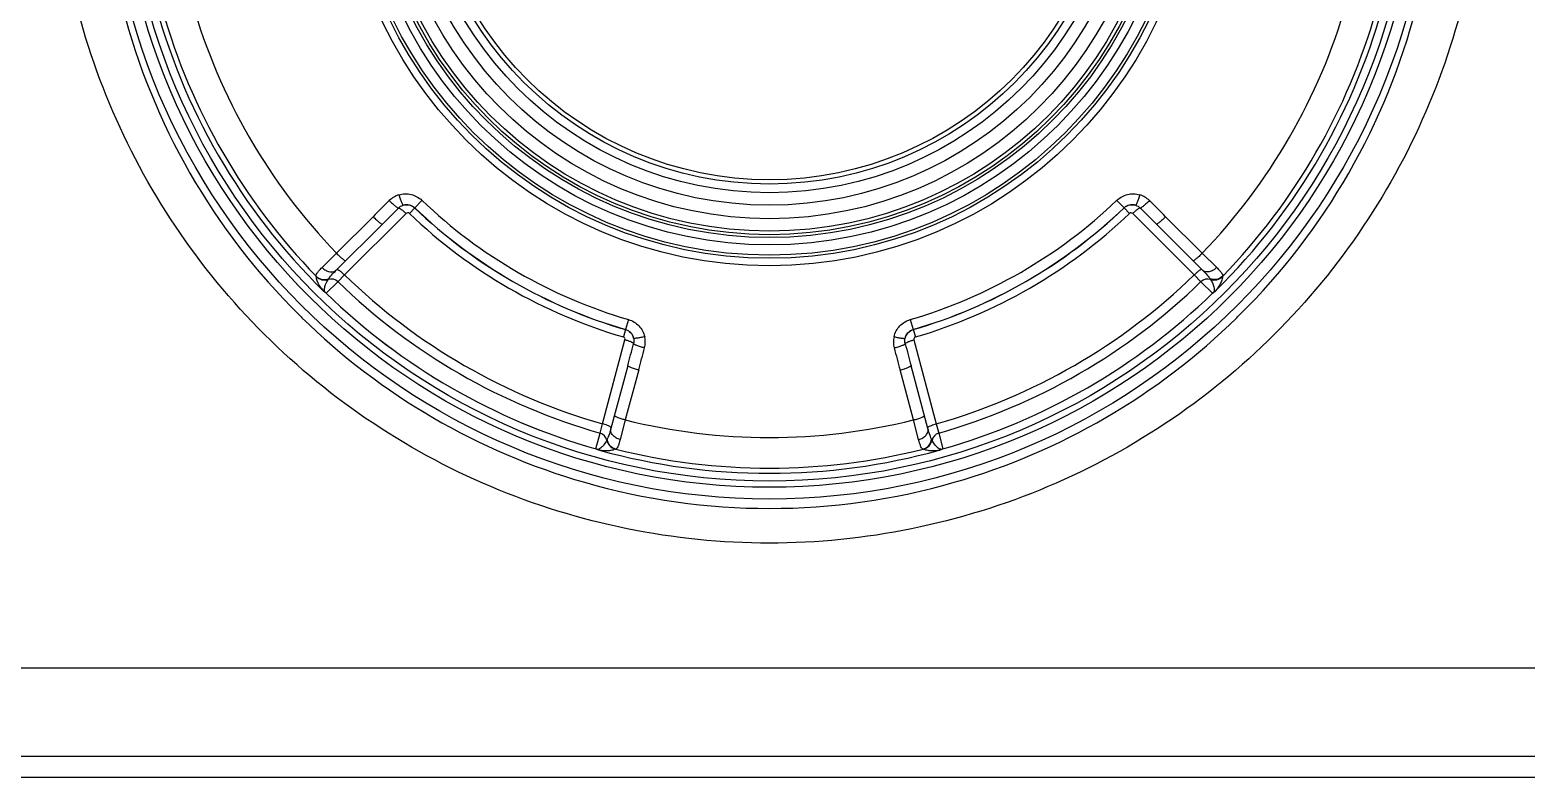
# Model space of a CAD drawing. Header units: millimetres. Extents: x -1538 to 3410, y -1646 to 2016.
# Drawn here: x 317 to 380.8, y -228.6 to -196.7 of the extents above; entities that cross this region are included whole.
import ezdxf

# ---------------------------------------------------------------- set-up
doc = ezdxf.new("R2010")
doc.units = ezdxf.units.MM
doc.header["$LTSCALE"] = 23.1
doc.layers.get('0').update_dxf_attribs({"linetype": 'CONTINUOUS'})

msp = doc.modelspace()

# ---------------------------------------------------------------- linework, layer by layer
at = {"linetype": 'Continuous'}
for p, q in [((333.394, -204.275), (333.168, -204.511)), ((333.397, -204.272), (333.394, -204.275)), ((333.704, -203.951), (333.397, -204.272)), ((363.365, -203.951), (363.671, -204.272)), ((363.675, -204.275), (363.671, -204.272)), ((363.675, -204.275), (363.9, -204.511)), ((330.048, -206.93), (332.015, -204.963)), ((330.059, -206.21), (331.621, -204.648)), ((333.028, -204.514), (330.404, -207.138)), ((366.664, -207.138), (364.041, -204.514)), ((365.054, -204.963), (367.02, -206.93)), ((365.447, -204.648), (367.01, -206.21)), ((329.443, -206.818), (330.059, -206.21)), ((367.01, -206.21), (367.626, -206.818)), ((330.112, -207.423), (329.62, -207.915)), ((330.404, -207.138), (330.112, -207.423)), ((366.956, -207.423), (366.664, -207.138)), ((367.449, -207.915), (366.956, -207.423)), ((329.489, -207.81), (329.489, -207.81)), ((329.563, -207.87), (329.585, -207.886)), ((329.563, -207.87), (329.563, -207.87)), ((329.585, -207.886), (329.619, -207.916)), ((329.62, -207.915), (329.619, -207.916)), ((367.449, -207.915), (367.449, -207.916)), ((367.505, -207.87), (367.506, -207.87)), ((367.506, -207.87), (367.579, -207.81)), ((367.579, -207.81), (367.579, -207.81)), ((342.519, -209.041), (342.395, -209.467)), ((354.549, -209.041), (354.674, -209.467)), ((341.41, -213.492), (342.37, -209.908)), ((342.394, -209.471), (342.302, -209.785)), ((342.394, -209.471), (342.395, -209.467)), ((354.674, -209.467), (354.675, -209.471)), ((354.675, -209.471), (354.766, -209.785)), ((354.698, -209.908), (355.659, -213.492)), ((342.488, -211.01), (341.768, -213.696)), ((342.957, -211.193), (342.385, -213.327)), ((354.683, -213.327), (354.111, -211.193)), ((355.301, -213.696), (354.581, -211.01)), ((341.128, -214.56), (341.309, -213.887)), ((341.309, -213.887), (341.41, -213.492)), ((342.385, -213.327), (342.167, -214.165)), ((354.902, -214.165), (354.683, -213.327)), ((355.659, -213.492), (355.76, -213.887)), ((355.76, -213.887), (355.94, -214.56)), ((341.128, -214.56), (341.128, -214.56)), ((355.94, -214.56), (355.94, -214.56)), ((341.196, -214.586), (341.284, -214.62)), ((341.196, -214.586), (341.196, -214.586)), ((341.284, -214.62), (341.284, -214.62)), ((355.784, -214.62), (355.784, -214.62)), ((355.872, -214.586), (355.873, -214.586)), ((454.316, -223.926), (-17.248, -223.926)), ((454.316, -227.702), (-17.248, -227.702)), ((222.426, -228.574), (569.642, -228.574))]:
    msp.add_line(p, q, dxfattribs=at)
for points in [[(329.489, -207.81), (329.499, -207.82), (329.563, -207.87)], [(367.449, -207.916), (367.483, -207.886), (367.506, -207.87)], [(341.128, -214.56), (341.171, -214.575), (341.196, -214.586)], [(355.873, -214.586), (355.898, -214.575), (355.94, -214.56)], [(355.784, -214.62), (355.797, -214.616), (355.873, -214.586)]]:
    msp.add_lwpolyline(points, dxfattribs=at)
for radius in [28.259, 27.759, 27.493, 18.3, 17.98, 17.85, 17.411, 17.096, 16.974, 16.824, 16.292, 15.714, 15.182, 14.813, 14.63]:
    msp.add_circle((348.534, -188.443), radius, dxfattribs=at)
for centre, radius, start, end in [((348.534, -188.443), 27.162, 194.51942, 225.48058), ((348.534, -188.443), 27.162, 314.51942, 345.48058), ((348.538, -188.584), 28.522, 194.46796, 225.26135), ((348.534, -188.443), 26.94, 195.91063, 224.08937), ((348.534, -188.443), 25.632, 196.12013, 223.87987), ((348.534, -188.443), 25.632, 316.12013, 343.87987), ((348.534, -188.443), 26.94, 315.91063, 344.08937), ((348.53, -188.584), 28.522, 314.73908, 345.53249), ((450.455, -323.471), 168.049, 134.67055, 135.00269), ((595.937, -468.885), 373.242, 134.85168, 135.00012), ((333.007, -204.664), 0.989, 106.64452, 134.67134), ((333.048, -204.637), 0.5, 46.28699, 106.54348), ((348.534, -188.443), 21.906, 226.27873, 253.72127), ((348.534, -188.443), 21.901, 226.27901, 253.72099), ((348.534, -188.443), 21.457, 226.27901, 253.72099), ((348.534, -188.443), 21.457, 286.27901, 313.72099), ((348.534, -188.443), 21.901, 286.27901, 313.72099), ((348.534, -188.443), 21.906, 286.27873, 313.72127), ((364.02, -204.637), 0.5, 73.45674, 133.713), ((364.061, -204.664), 0.989, 45.32838, 73.35575), ((101.125, -468.891), 373.251, 44.99988, 45.14832), ((246.617, -323.467), 168.043, 44.99731, 45.32945), ((348.534, -188.443), 22.233, 226.27873, 253.72127), ((348.534, -188.443), 22.233, 286.27873, 313.72127), ((329.553, -206.854), 0.5, 224.15013, 288.19029), ((329.833, -207.71), 0.4, 45.82059, 108.07365), ((348.534, -188.443), 26.45, 225.85363, 254.14637), ((348.534, -188.443), 26.042, 225.87764, 254.12236), ((348.534, -188.443), 26.042, 285.87764, 314.12236), ((348.534, -188.443), 26.45, 285.85363, 314.14637), ((367.235, -207.71), 0.4, 71.92193, 134.17887), ((367.515, -206.854), 0.5, 251.81989, 315.85183), ((330.795, -206.693), 1.718, 217.25881, 220.56233), ((329.829, -207.462), 0.486, 225.67163, 228.55375), ((329.83, -207.462), 0.487, 228.55672, 236.84319), ((329.342, -208.201), 0.398, 51.06181, 56.30173), ((329.343, -208.201), 0.398, 45.83434, 51.05948), ((348.534, -188.443), 27.147, 225.83205, 254.16795), ((348.534, -188.443), 27.146, 225.83205, 254.16795), ((348.534, -188.443), 27.146, 285.83205, 314.16795), ((348.534, -188.443), 27.147, 285.83205, 314.16795), ((367.726, -208.201), 0.399, 123.70444, 134.15472), ((367.239, -207.462), 0.487, 303.15663, 314.32655), ((367.315, -207.793), 0.205, 338.04804, 339.07444), ((348.573, -188.547), 28.572, 225.26302, 225.59906), ((348.535, -188.585), 28.519, 225.60019, 253.93081), ((348.533, -188.585), 28.519, 286.06963, 314.40025), ((348.496, -188.547), 28.572, 314.4014, 314.73744), ((342.254, -209.951), 0.5, 13.45664, 73.713), ((-18.045, -114.405), 373.251, 344.99988, 345.14832), ((342.25, -210.001), 0.989, 345.32935, 13.35477), ((354.818, -210.001), 0.989, 166.64466, 194.67121), ((354.815, -209.951), 0.5, 106.287, 166.54338), ((715.105, -114.407), 373.242, 194.85168, 195.00012), ((180.642, -167.692), 168.043, 344.99731, 345.32945), ((516.432, -167.691), 168.049, 194.67055, 195.00269), ((341.2, -214.272), 0.4, 11.92193, 74.17887), ((348.534, -188.443), 25.632, 256.12013, 283.87987), ((355.869, -214.272), 0.4, 105.82059, 168.07365), ((341.019, -214.943), 0.399, 63.70444, 74.15472), ((342.08, -214.087), 0.5, 191.81989, 255.85183), ((354.988, -214.087), 0.5, 284.15013, 348.19029), ((356.049, -214.943), 0.399, 105.84607, 116.29478), ((341.167, -214.383), 0.205, 278.04802, 279.07633), ((341.416, -214.151), 0.487, 243.15663, 254.32656), ((341.166, -214.377), 0.211, 279.08216, 281.21805), ((348.534, -188.443), 27.162, 254.51942, 285.48058), ((348.534, -188.443), 26.94, 255.91063, 284.08937), ((355.653, -214.152), 0.486, 285.67163, 288.55375), ((355.653, -214.151), 0.487, 288.55672, 296.84319), ((355.901, -214.382), 0.206, 260.45295, 261.94951), ((348.534, -188.59), 28.514, 253.92972, 286.07071)]:
    msp.add_arc(centre, radius, start, end, dxfattribs=at)
for points, knots in [([(379.051, -187.926), (379.06, -189.893), (378.695, -193.844), (377.015, -199.556), (374.248, -204.862), (370.483, -209.555), (365.839, -213.446), (358.72, -217.337), (348.534, -219.419), (338.348, -217.337), (331.229, -213.446), (326.586, -209.555), (322.82, -204.862), (320.053, -199.556), (318.373, -193.844), (318.009, -189.893), (318.018, -187.926)], [0, 0, 0, 0, 0.061537, 0.123239, 0.185206, 0.247553, 0.310319, 0.373488, 0.5, 0.626512, 0.689681, 0.752447, 0.814794, 0.87676, 0.938463, 1, 1, 1, 1]), ([(332.724, -203.717), (332.808, -203.692), (332.983, -203.663), (333.248, -203.69), (333.497, -203.785), (333.64, -203.89), (333.704, -203.951)], [0, 0, 0, 0, 0.249466, 0.499331, 0.749551, 1, 1, 1, 1]), ([(363.365, -203.951), (363.428, -203.89), (363.572, -203.785), (363.821, -203.69), (364.085, -203.663), (364.261, -203.692), (364.345, -203.717)], [0, 0, 0, 0, 0.250446, 0.500668, 0.750532, 1, 1, 1, 1]), ([(332.312, -203.961), (332.355, -204.004), (332.418, -204.066), (332.502, -204.142), (332.558, -204.19), (332.607, -204.229), (332.647, -204.258), (332.675, -204.274), (332.693, -204.281), (332.699, -204.28)], [0, 0, 0, 0, 0.361246, 0.52648, 0.673613, 0.797802, 0.895147, 0.96263, 1, 1, 1, 1]), ([(332.699, -204.28), (332.705, -204.278), (332.722, -204.28), (332.764, -204.296), (332.833, -204.342), (332.927, -204.418), (332.993, -204.48), (333.028, -204.514)], [0, 0, 0, 0, 0.044984, 0.115733, 0.337115, 0.644949, 1, 1, 1, 1]), ([(332.724, -203.717), (332.741, -203.774), (332.768, -203.857), (332.806, -203.961), (332.832, -204.027), (332.855, -204.08), (332.875, -204.121), (332.89, -204.145), (332.901, -204.157), (332.906, -204.157)], [0, 0, 0, 0, 0.37472, 0.543351, 0.691506, 0.814322, 0.907971, 0.96962, 1, 1, 1, 1]), ([(332.906, -204.157), (332.989, -204.132), (333.172, -204.124), (333.334, -204.211), (333.397, -204.272)], [0, 0, 0, 0, 0.495921, 1, 1, 1, 1]), ([(363.671, -204.272), (363.735, -204.211), (363.897, -204.124), (364.08, -204.132), (364.163, -204.157)], [0, 0, 0, 0, 0.50408, 1, 1, 1, 1]), ([(364.369, -204.28), (364.364, -204.278), (364.347, -204.28), (364.304, -204.296), (364.235, -204.342), (364.141, -204.418), (364.075, -204.48), (364.041, -204.514)], [0, 0, 0, 0, 0.044983, 0.115731, 0.33711, 0.644943, 1, 1, 1, 1]), ([(364.345, -203.717), (364.327, -203.774), (364.3, -203.857), (364.263, -203.961), (364.237, -204.027), (364.214, -204.08), (364.194, -204.121), (364.179, -204.145), (364.167, -204.157), (364.163, -204.157)], [0, 0, 0, 0, 0.374727, 0.543359, 0.691512, 0.814326, 0.907972, 0.969619, 1, 1, 1, 1]), ([(364.757, -203.961), (364.714, -204.004), (364.65, -204.066), (364.566, -204.142), (364.51, -204.19), (364.462, -204.229), (364.422, -204.258), (364.393, -204.274), (364.376, -204.281), (364.369, -204.28)], [0, 0, 0, 0, 0.361252, 0.526487, 0.673621, 0.79781, 0.895154, 0.962634, 1, 1, 1, 1]), ([(331.621, -204.648), (331.666, -204.693), (331.733, -204.757), (331.822, -204.836), (331.879, -204.885), (331.928, -204.923), (331.968, -204.949), (331.993, -204.963), (332.011, -204.967), (332.015, -204.963)], [0, 0, 0, 0, 0.376088, 0.546397, 0.695929, 0.819241, 0.912118, 0.97163, 1, 1, 1, 1]), ([(333.168, -204.511), (333.15, -204.494), (333.097, -204.473), (333.045, -204.496), (333.028, -204.514)], [0, 0, 0, 0, 0.502184, 1, 1, 1, 1]), ([(364.041, -204.514), (364.023, -204.496), (363.972, -204.473), (363.919, -204.494), (363.9, -204.511)], [0, 0, 0, 0, 0.497816, 1, 1, 1, 1]), ([(365.447, -204.648), (365.402, -204.693), (365.335, -204.757), (365.247, -204.836), (365.189, -204.885), (365.14, -204.923), (365.1, -204.949), (365.075, -204.963), (365.057, -204.967), (365.054, -204.963)], [0, 0, 0, 0, 0.376088, 0.546397, 0.695929, 0.819241, 0.912118, 0.97163, 1, 1, 1, 1]), ([(330.059, -206.21), (330.104, -206.256), (330.171, -206.32), (330.259, -206.399), (330.317, -206.447), (330.366, -206.485), (330.406, -206.512), (330.431, -206.526), (330.449, -206.529), (330.452, -206.526)], [0, 0, 0, 0, 0.376102, 0.54641, 0.695938, 0.819247, 0.912119, 0.971629, 1, 1, 1, 1]), ([(367.01, -206.21), (366.965, -206.256), (366.898, -206.32), (366.81, -206.399), (366.752, -206.447), (366.703, -206.485), (366.663, -206.512), (366.638, -206.526), (366.62, -206.529), (366.617, -206.526)], [0, 0, 0, 0, 0.37609, 0.546395, 0.695922, 0.819232, 0.912109, 0.971624, 1, 1, 1, 1]), ([(329.185, -207.188), (329.181, -207.182), (329.179, -207.166), (329.191, -207.121), (329.236, -207.046), (329.324, -206.939), (329.399, -206.862), (329.443, -206.818)], [0, 0, 0, 0, 0.040574, 0.101729, 0.299252, 0.60089, 1, 1, 1, 1]), ([(329.443, -206.818), (329.488, -206.865), (329.589, -206.943), (329.757, -207.009), (329.922, -207.012), (330.015, -206.963), (330.048, -206.93)], [0, 0, 0, 0, 0.28904, 0.557234, 0.792097, 1, 1, 1, 1]), ([(330.071, -206.907), (330.074, -206.903), (330.09, -206.901), (330.132, -206.915), (330.165, -206.936), (330.19, -206.953)], [0, 0, 0, 0, 0.121915, 0.322176, 1, 1, 1, 1]), ([(366.998, -206.907), (366.994, -206.903), (366.978, -206.901), (366.937, -206.915), (366.904, -206.936), (366.879, -206.953)], [0, 0, 0, 0, 0.121914, 0.322173, 1, 1, 1, 1]), ([(367.626, -206.818), (367.58, -206.865), (367.48, -206.943), (367.311, -207.009), (367.147, -207.012), (367.053, -206.963), (367.02, -206.93)], [0, 0, 0, 0, 0.28904, 0.557235, 0.792098, 1, 1, 1, 1]), ([(367.626, -206.818), (367.67, -206.862), (367.745, -206.939), (367.832, -207.046), (367.878, -207.121), (367.89, -207.166), (367.887, -207.182), (367.884, -207.188)], [0, 0, 0, 0, 0.399102, 0.700743, 0.898243, 0.959407, 1, 1, 1, 1]), ([(329.195, -207.203), (329.194, -207.201), (329.19, -207.196), (329.187, -207.191), (329.185, -207.188)], [0, 0, 0, 0, 0.32785, 1, 1, 1, 1]), ([(329.185, -207.188), (329.252, -207.257), (329.435, -207.357), (329.642, -207.334), (329.732, -207.296)], [0, 0, 0, 0, 0.498106, 1, 1, 1, 1]), ([(329.427, -207.733), (329.349, -207.63), (329.246, -207.46), (329.198, -207.268), (329.195, -207.203)], [0, 0, 0, 0, 0.664893, 1, 1, 1, 1]), ([(329.566, -207.634), (329.574, -207.606), (329.61, -207.499), (329.665, -207.399), (329.709, -207.329)], [0, 0, 0, 0, 0.261991, 1, 1, 1, 1]), ([(329.709, -207.329), (329.71, -207.328), (329.718, -207.317), (329.725, -207.306), (329.732, -207.296)], [0, 0, 0, 0, 0.119525, 1, 1, 1, 1]), ([(329.732, -207.296), (329.745, -207.276), (329.781, -207.227), (329.883, -207.101), (329.977, -207.001), (330.048, -206.93)], [0, 0, 0, 0, 0.151121, 0.375718, 1, 1, 1, 1]), ([(330.19, -206.953), (330.225, -206.978), (330.299, -207.037), (330.368, -207.102), (330.404, -207.138)], [0, 0, 0, 0, 0.46031, 1, 1, 1, 1]), ([(366.879, -206.953), (366.843, -206.978), (366.769, -207.037), (366.7, -207.102), (366.664, -207.138)], [0, 0, 0, 0, 0.460309, 1, 1, 1, 1]), ([(367.02, -206.93), (367.092, -207.001), (367.186, -207.101), (367.287, -207.227), (367.324, -207.276), (367.337, -207.296)], [0, 0, 0, 0, 0.624296, 0.848836, 1, 1, 1, 1]), ([(367.884, -207.188), (367.816, -207.257), (367.634, -207.357), (367.427, -207.334), (367.337, -207.296)], [0, 0, 0, 0, 0.498105, 1, 1, 1, 1]), ([(367.337, -207.296), (367.34, -207.3), (367.347, -207.312), (367.354, -207.323), (367.359, -207.329)], [0, 0, 0, 0, 0.375999, 1, 1, 1, 1]), ([(367.359, -207.329), (367.389, -207.376), (367.445, -207.475), (367.488, -207.581), (367.503, -207.637)], [0, 0, 0, 0, 0.486731, 1, 1, 1, 1]), ([(367.874, -207.203), (367.871, -207.272), (367.838, -207.395), (367.74, -207.601), (367.647, -207.731), (367.579, -207.81)], [0, 0, 0, 0, 0.30625, 0.54501, 1, 1, 1, 1]), ([(367.884, -207.188), (367.881, -207.191), (367.878, -207.196), (367.874, -207.201), (367.874, -207.203)], [0, 0, 0, 0, 0.67233, 1, 1, 1, 1]), ([(329.547, -207.798), (329.547, -207.792), (329.545, -207.772), (329.546, -207.752), (329.547, -207.737)], [0, 0, 0, 0, 0.26621, 1, 1, 1, 1]), ([(329.547, -207.737), (329.548, -207.728), (329.552, -207.694), (329.559, -207.659), (329.566, -207.634)], [0, 0, 0, 0, 0.263094, 1, 1, 1, 1]), ([(329.555, -207.843), (329.553, -207.839), (329.55, -207.824), (329.548, -207.809), (329.547, -207.798)], [0, 0, 0, 0, 0.273346, 1, 1, 1, 1]), ([(329.563, -207.87), (329.562, -207.867), (329.559, -207.858), (329.556, -207.849), (329.555, -207.843)], [0, 0, 0, 0, 0.275051, 1, 1, 1, 1]), ([(367.503, -207.637), (367.507, -207.653), (367.525, -207.727), (367.528, -207.81), (367.506, -207.866)], [0, 0, 0, 0, 0.211204, 1, 1, 1, 1]), ([(342.519, -209.041), (342.604, -209.065), (342.767, -209.137), (342.973, -209.305), (343.129, -209.521), (343.192, -209.687), (343.212, -209.772)], [0, 0, 0, 0, 0.250446, 0.500669, 0.750533, 1, 1, 1, 1]), ([(353.856, -209.772), (353.876, -209.687), (353.939, -209.521), (354.095, -209.305), (354.302, -209.137), (354.465, -209.065), (354.549, -209.041)], [0, 0, 0, 0, 0.249467, 0.49933, 0.749553, 1, 1, 1, 1]), ([(342.37, -209.908), (342.377, -209.883), (342.371, -209.827), (342.327, -209.792), (342.302, -209.785)], [0, 0, 0, 0, 0.497816, 1, 1, 1, 1]), ([(342.737, -210.075), (342.736, -210.069), (342.726, -210.056), (342.69, -210.027), (342.616, -209.99), (342.504, -209.947), (342.417, -209.92), (342.37, -209.908)], [0, 0, 0, 0, 0.044982, 0.115729, 0.337107, 0.644942, 1, 1, 1, 1]), ([(342.395, -209.467), (342.479, -209.491), (342.636, -209.588), (342.72, -209.751), (342.74, -209.835)], [0, 0, 0, 0, 0.504081, 1, 1, 1, 1]), ([(343.207, -210.251), (343.148, -210.236), (343.063, -210.212), (342.955, -210.177), (342.885, -210.153), (342.827, -210.13), (342.783, -210.11), (342.754, -210.093), (342.739, -210.081), (342.737, -210.075)], [0, 0, 0, 0, 0.361252, 0.526487, 0.673621, 0.79781, 0.895154, 0.962634, 1, 1, 1, 1]), ([(343.212, -209.772), (343.154, -209.786), (343.069, -209.804), (342.96, -209.823), (342.89, -209.834), (342.832, -209.841), (342.787, -209.844), (342.759, -209.843), (342.742, -209.839), (342.74, -209.835)], [0, 0, 0, 0, 0.374726, 0.543358, 0.691511, 0.814325, 0.907972, 0.969619, 1, 1, 1, 1]), ([(353.856, -209.772), (353.915, -209.786), (354, -209.804), (354.109, -209.823), (354.178, -209.834), (354.236, -209.841), (354.281, -209.844), (354.31, -209.843), (354.326, -209.839), (354.329, -209.835)], [0, 0, 0, 0, 0.37472, 0.543351, 0.691506, 0.814322, 0.907971, 0.96962, 1, 1, 1, 1]), ([(353.862, -210.251), (353.921, -210.236), (354.006, -210.212), (354.114, -210.177), (354.183, -210.153), (354.241, -210.13), (354.286, -210.11), (354.315, -210.093), (354.33, -210.081), (354.332, -210.075)], [0, 0, 0, 0, 0.361246, 0.52648, 0.673613, 0.797802, 0.895147, 0.96263, 1, 1, 1, 1]), ([(354.329, -209.835), (354.348, -209.751), (354.433, -209.588), (354.589, -209.491), (354.674, -209.467)], [0, 0, 0, 0, 0.495921, 1, 1, 1, 1]), ([(354.332, -210.075), (354.333, -210.069), (354.342, -210.056), (354.378, -210.027), (354.452, -209.99), (354.565, -209.947), (354.652, -209.92), (354.698, -209.908)], [0, 0, 0, 0, 0.044984, 0.115733, 0.337115, 0.644949, 1, 1, 1, 1]), ([(354.766, -209.785), (354.742, -209.792), (354.698, -209.827), (354.692, -209.883), (354.698, -209.908)], [0, 0, 0, 0, 0.502184, 1, 1, 1, 1]), ([(342.957, -211.193), (342.896, -211.176), (342.806, -211.151), (342.694, -211.113), (342.623, -211.088), (342.566, -211.064), (342.523, -211.043), (342.498, -211.028), (342.486, -211.014), (342.488, -211.01)], [0, 0, 0, 0, 0.376088, 0.546397, 0.695929, 0.819241, 0.912118, 0.97163, 1, 1, 1, 1]), ([(354.111, -211.193), (354.173, -211.176), (354.262, -211.151), (354.374, -211.113), (354.445, -211.088), (354.502, -211.064), (354.545, -211.043), (354.57, -211.028), (354.582, -211.014), (354.581, -211.01)], [0, 0, 0, 0, 0.376088, 0.546397, 0.695929, 0.819241, 0.912118, 0.97163, 1, 1, 1, 1]), ([(342.385, -213.327), (342.324, -213.311), (342.234, -213.285), (342.122, -213.248), (342.051, -213.222), (341.994, -213.199), (341.951, -213.177), (341.927, -213.163), (341.914, -213.149), (341.916, -213.144)], [0, 0, 0, 0, 0.37609, 0.546395, 0.695922, 0.819232, 0.912109, 0.971624, 1, 1, 1, 1]), ([(354.683, -213.327), (354.745, -213.311), (354.834, -213.285), (354.946, -213.248), (355.017, -213.222), (355.074, -213.199), (355.117, -213.177), (355.142, -213.163), (355.154, -213.149), (355.153, -213.144)], [0, 0, 0, 0, 0.376102, 0.54641, 0.695938, 0.819247, 0.912119, 0.971629, 1, 1, 1, 1]), ([(341.754, -213.631), (341.738, -213.617), (341.694, -213.592), (341.58, -213.542), (341.481, -213.511), (341.41, -213.492)], [0, 0, 0, 0, 0.168719, 0.404331, 1, 1, 1, 1]), ([(341.768, -213.696), (341.742, -213.793), (341.702, -213.925), (341.644, -214.076), (341.62, -214.132), (341.609, -214.153)], [0, 0, 0, 0, 0.624296, 0.848836, 1, 1, 1, 1]), ([(341.776, -213.665), (341.777, -213.66), (341.772, -213.645), (341.761, -213.636), (341.754, -213.631)], [0, 0, 0, 0, 0.378411, 1, 1, 1, 1]), ([(342.167, -214.165), (342.104, -214.148), (341.986, -214.101), (341.845, -213.987), (341.76, -213.846), (341.756, -213.741), (341.768, -213.696)], [0, 0, 0, 0, 0.28904, 0.557235, 0.792098, 1, 1, 1, 1]), ([(354.902, -214.165), (354.965, -214.148), (355.083, -214.101), (355.224, -213.988), (355.309, -213.847), (355.313, -213.741), (355.301, -213.696)], [0, 0, 0, 0, 0.28904, 0.557234, 0.792097, 1, 1, 1, 1]), ([(355.292, -213.665), (355.291, -213.66), (355.297, -213.645), (355.308, -213.636), (355.315, -213.631)], [0, 0, 0, 0, 0.378412, 1, 1, 1, 1]), ([(355.46, -214.153), (355.449, -214.132), (355.425, -214.076), (355.367, -213.925), (355.327, -213.793), (355.301, -213.696)], [0, 0, 0, 0, 0.151121, 0.375718, 1, 1, 1, 1]), ([(355.315, -213.631), (355.331, -213.617), (355.375, -213.592), (355.488, -213.542), (355.587, -213.511), (355.659, -213.492)], [0, 0, 0, 0, 0.16872, 0.404333, 1, 1, 1, 1]), ([(341.591, -214.189), (341.552, -214.264), (341.483, -214.376), (341.357, -214.514), (341.264, -214.573), (341.207, -214.584)], [0, 0, 0, 0, 0.448045, 0.691092, 1, 1, 1, 1]), ([(341.609, -214.153), (341.606, -214.158), (341.6, -214.17), (341.594, -214.182), (341.591, -214.189)], [0, 0, 0, 0, 0.375999, 1, 1, 1, 1]), ([(341.976, -214.573), (341.882, -214.549), (341.704, -214.441), (341.621, -214.25), (341.609, -214.153)], [0, 0, 0, 0, 0.498105, 1, 1, 1, 1]), ([(342.167, -214.165), (342.151, -214.224), (342.122, -214.328), (342.073, -214.457), (342.031, -214.534), (341.998, -214.567), (341.982, -214.573), (341.976, -214.573)], [0, 0, 0, 0, 0.399102, 0.700743, 0.898243, 0.959407, 1, 1, 1, 1]), ([(355.092, -214.573), (355.086, -214.573), (355.071, -214.567), (355.038, -214.534), (354.996, -214.457), (354.947, -214.328), (354.917, -214.224), (354.902, -214.165)], [0, 0, 0, 0, 0.040574, 0.101729, 0.299252, 0.60089, 1, 1, 1, 1]), ([(355.092, -214.573), (355.186, -214.549), (355.364, -214.441), (355.448, -214.25), (355.46, -214.153)], [0, 0, 0, 0, 0.498106, 1, 1, 1, 1]), ([(355.478, -214.189), (355.477, -214.188), (355.471, -214.176), (355.465, -214.164), (355.46, -214.153)], [0, 0, 0, 0, 0.119525, 1, 1, 1, 1]), ([(355.719, -214.511), (355.665, -214.466), (355.576, -214.362), (355.507, -214.247), (355.478, -214.189)], [0, 0, 0, 0, 0.519063, 1, 1, 1, 1]), ([(355.769, -214.546), (355.764, -214.543), (355.747, -214.532), (355.731, -214.52), (355.719, -214.511)], [0, 0, 0, 0, 0.260852, 1, 1, 1, 1]), ([(355.802, -214.564), (355.799, -214.563), (355.788, -214.557), (355.777, -214.551), (355.769, -214.546)], [0, 0, 0, 0, 0.26124, 1, 1, 1, 1]), ([(355.867, -214.585), (355.861, -214.584), (355.838, -214.579), (355.817, -214.571), (355.802, -214.564)], [0, 0, 0, 0, 0.294108, 1, 1, 1, 1]), ([(341.958, -214.572), (341.896, -214.604), (341.773, -214.637), (341.546, -214.655), (341.387, -214.639), (341.284, -214.62)], [0, 0, 0, 0, 0.30625, 0.54501, 1, 1, 1, 1]), ([(341.976, -214.573), (341.972, -214.572), (341.966, -214.572), (341.96, -214.571), (341.958, -214.572)], [0, 0, 0, 0, 0.67233, 1, 1, 1, 1]), ([(355.11, -214.572), (355.109, -214.571), (355.102, -214.572), (355.096, -214.572), (355.092, -214.573)], [0, 0, 0, 0, 0.32785, 1, 1, 1, 1]), ([(355.784, -214.62), (355.682, -214.639), (355.523, -214.655), (355.295, -214.637), (355.172, -214.604), (355.11, -214.572)], [0, 0, 0, 0, 0.45499, 0.693751, 1, 1, 1, 1])]:
    msp.add_open_spline(points, degree=3, knots=knots, dxfattribs=at)
for points in [[(332.699, -204.28), (332.756, -204.224), (332.829, -204.181), (332.906, -204.157)], [(364.163, -204.157), (364.239, -204.181), (364.312, -204.224), (364.369, -204.28)], [(342.74, -209.835), (342.758, -209.913), (342.757, -209.998), (342.737, -210.075)], [(354.332, -210.075), (354.311, -209.998), (354.31, -209.913), (354.329, -209.835)]]:
    msp.add_open_spline(points, degree=3, dxfattribs=at)

doc.saveas('drawing.dxf')
